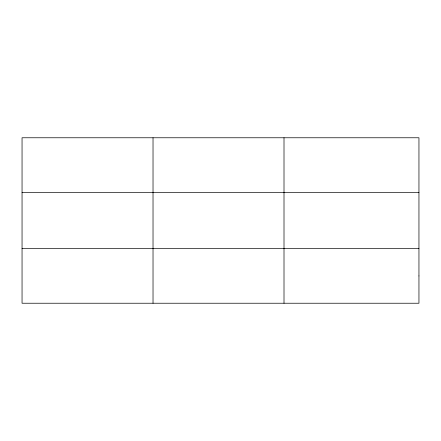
<?xml version="1.0" encoding="UTF-8"?>
<svg xmlns="http://www.w3.org/2000/svg" width="441" height="441" viewBox="0 0 441 441"><rect width="100%" height="100%" fill="white"/><g stroke="black" fill="none" stroke-linecap="round" stroke-linejoin="round"><path stroke-width="0.66" d="M153.027 137.768L153.027 303.232M284.004 137.768L284.004 303.232M22.05 192.37L418.95 192.37M22.05 248.63L418.95 248.63M418.95 275.934L418.95 303.232L22.05 303.232L22.05 137.768L418.95 137.768L418.95 275.934"/></g></svg>
